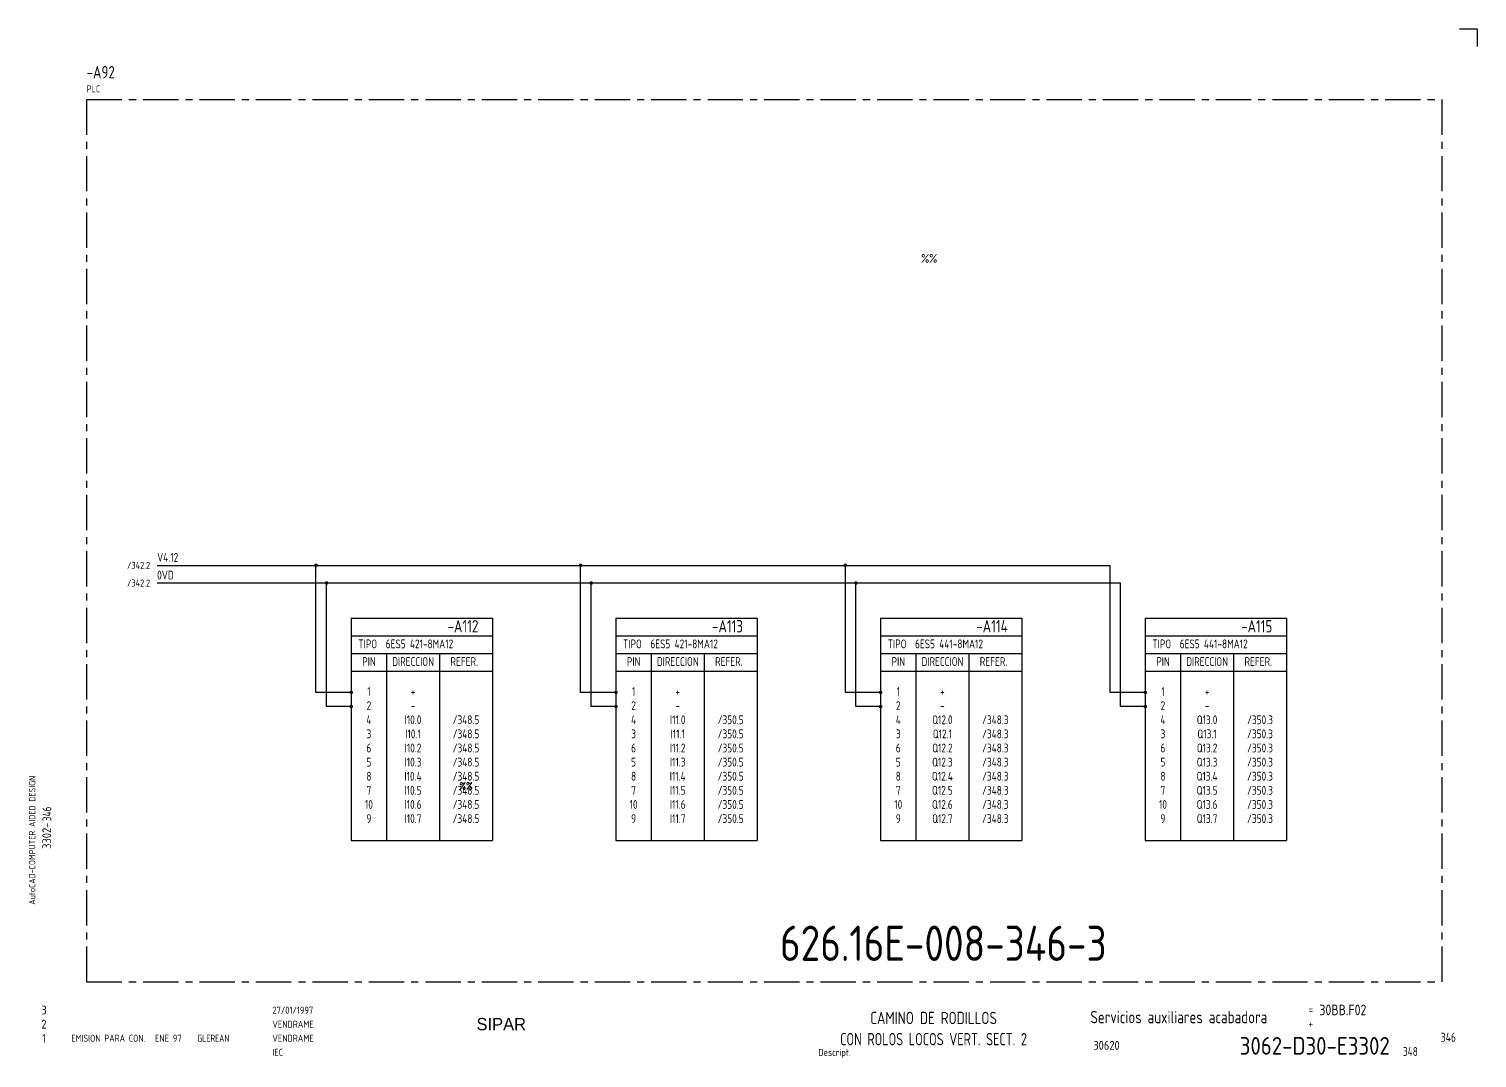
# Model space of a CAD drawing. Extents: x 10 to 1072, y 5 to 413.
# Drawn here: x 9.7 to 420, y 5.4 to 297 of the extents above; entities that cross this region are included whole.
import ezdxf
from ezdxf.enums import TextEntityAlignment as Align

# ---------------------------------------------------------------- set-up
doc = ezdxf.new("R2010")
doc.units = 0
doc.header["$LTSCALE"] = 8
doc.header["$MEASUREMENT"] = 0
doc.linetypes.add('CENTER', pattern=[2, 1.25, -0.25, 0.25, -0.25])
doc.layers.get('0').update_dxf_attribs({"linetype": 'CONTINUOUS'})
doc.layers.add('CART', color=7, linetype='CONTINUOUS')
doc.styles.add('DIN', font='DIN', dxfattribs={"width": 0.85})
doc.styles.add('SIMPLEX', font='SIMPLEX', dxfattribs={"width": 0.9})
doc.styles.add('UNIV', font='UNIV')

# ---------------------------------------------------------------- blocks, each defined once
blk = doc.blocks.new('WB-FG100')
at = {"layer": 'CART', "color": 1}
for p, q in [((415, 297), (420, 297)), ((420, 297), (420, 292))]:
    blk.add_line(p, q, dxfattribs=at)
at = {"layer": 'CART', "color": 1, "style": 'DIN', "width": 0.8}
blk.add_text('AutoCAD-COMPUTER AIDED DESIGN', height=1.8, rotation=90, dxfattribs=at).set_placement((11.47, 48.84))
at = {"layer": 'CART', "color": 3, "style": 'DIN', "width": 0.8}
for s, p in [('=', (372.24, 17.91)), ('+', (372.24, 13.87))]:
    blk.add_text(s, height=2.5, dxfattribs=at).set_placement(p)
at = {"layer": 'CART', "color": 7, "style": 'DIN', "width": 0.9}
blk.add_attdef('FILE', text='', height=2.5, rotation=90, dxfattribs=at).set_placement((15.95, 68.38), align=Align.CENTER)
for tag, p in [('MOD-3', (13.92, 19)), ('MOD-2', (13.92, 15)), ('MOD-1', (13.92, 11)), ('NR.COMMESSA', (315, 9))]:
    blk.add_attdef(tag, text='', height=2.5, dxfattribs=at).set_placement(p, align=Align.MIDDLE)
at = {"layer": 'CART', "color": 7, "style": 'DIN'}
for tag, width, p in [('REV-3', 0.9, (21.66, 19)), ('DATA-3', 0.9, (45.37, 19)), ('NOME-3', 0.9, (57.37, 19)), ('REV-2', 0.9, (21.66, 15)), ('DATA-2', 0.9, (45.37, 15)), ('NOME-2', 0.9, (57.37, 15)), ('REV-1', 0.9, (21.66, 11)), ('DATA-1', 0.9, (45.37, 11)), ('NOME-1', 0.7, (57.37, 11))]:
    blk.add_attdef(tag, text='', height=2, dxfattribs=dict(at, width=width)).set_placement(p, align=Align.MIDDLE_LEFT)
at = {"layer": 'CART', "color": 7, "style": 'DIN', "width": 0.9}
for tag, p, height in [('DATA', (78.64, 17.94), 2), ('ESECUTORE', (78.64, 13.97), 2), ('CONTROLLORE', (78.64, 9.99), 2), ('SEGUE', (398.93, 5.65), 2.8), ('NORMA', (78.64, 6.01), 2)]:
    blk.add_attdef(tag, p, '', height=height, dxfattribs=at)
at = {"layer": 'CART', "color": 2, "style": 'DIN', "width": 0.9}
for tag, p in [('TITOLO-1/3', (266.5, 18.23)), ('TITOLO-1/2', (266.5, 15.73)), ('TITOLO-2/3', (266.5, 13.18)), ('TITOLO-2/2', (266.5, 10.68)), ('TITOLO-3/3', (266.5, 8.13))]:
    blk.add_attdef(tag, text='', height=3.5, dxfattribs=at).set_placement(p, align=Align.MIDDLE)
at = {"layer": 'CART', "color": 3, "style": 'DIN', "width": 0.9}
blk.add_attdef('ASSIEME', text='', height=3.5, dxfattribs=at).set_placement((334, 17), align=Align.MIDDLE)
at = {"layer": 'CART', "color": 3, "style": 'DIN', "width": 0.85}
for tag, p in [('=', (375.33, 16.63)), ('+', (375.33, 12.76))]:
    blk.add_attdef(tag, text='', height=3, dxfattribs=at).set_placement(p, align=Align.BOTTOM_LEFT)
at = {"layer": 'CART', "color": 3, "style": 'DIN', "width": 0.9}
blk.add_attdef('FOGLIO', text='', height=2.8, dxfattribs=at).set_placement((414.2, 9.56), align=Align.RIGHT)
at = {"layer": 'CART', "color": 2, "style": 'DIN', "width": 0.9}
blk.add_attdef('DISEGNO', text='', height=5, dxfattribs=at).set_placement((395.27, 6.35), align=Align.RIGHT)
at = {"layer": 'CART', "color": 1, "style": 'DIN', "width": 0.9}
blk.add_attdef('TIPOLOGIA', (233.37, 6), '', height=2, dxfattribs=at)

msp = doc.modelspace()

# ---------------------------------------------------------------- linework, layer by layer
at = {"color": 3, "linetype": 'CENTER'}
for p, q in [((26, 277), (410, 277)), ((26, 277), (26, 27)), ((410, 277), (410, 27)), ((26, 27), (410, 27))]:
    msp.add_line(p, q, dxfattribs=at)
for p, q in [((46, 145), (316, 145)), ((91, 109), (91, 145.25)), ((166, 109), (166, 145)), ((241, 109), (241, 145)), ((316, 109), (316, 145)), ((319, 140), (46, 140)), ((94, 105), (94, 140.25)), ((169, 105), (169, 140)), ((244, 105), (244, 140)), ((319, 105), (319, 140)), ((101, 109), (91, 109)), ((176, 109), (166, 109)), ((251, 109), (241, 109)), ((326, 109), (316, 109)), ((101, 105), (94, 105)), ((176, 105), (169, 105)), ((251, 105), (244, 105)), ((326, 105), (319, 105))]:
    msp.add_line(p, q)
at = {"color": 3}
for p, q in [((101, 130), (101, 67)), ((101, 130), (141, 130)), ((141, 130), (141, 67)), ((176, 130), (216, 130)), ((176, 130), (176, 67)), ((216, 130), (216, 67)), ((251, 130), (291, 130)), ((251, 130), (251, 67)), ((291, 130), (291, 67)), ((326, 130), (366, 130)), ((326, 130), (326, 67)), ((366, 130), (366, 67)), ((101, 125), (141, 125)), ((176, 125), (216, 125)), ((251, 125), (291, 125)), ((326, 125), (366, 125)), ((101, 120), (141, 120)), ((111, 120), (111, 67)), ((126, 120), (126, 67)), ((176, 120), (216, 120)), ((186, 120), (186, 67)), ((201, 120), (201, 67)), ((251, 120), (291, 120)), ((261, 120), (261, 67)), ((276, 120), (276, 67)), ((326, 120), (366, 120)), ((336, 120), (336, 67)), ((351, 120), (351, 67)), ((101, 115), (141, 115)), ((176, 115), (216, 115)), ((251, 115), (291, 115)), ((326, 115), (366, 115)), ((101, 67), (141, 67)), ((176, 67), (216, 67)), ((251, 67), (291, 67)), ((326, 67), (366, 67))]:
    msp.add_line(p, q, dxfattribs=at)
at = {"const_width": 0.5}
for points in [[(90.75, 145, 1), (91.25, 145, 1)], [(165.75, 145, 1), (166.25, 145, 1)], [(240.75, 145, 1), (241.25, 145, 1)], [(93.75, 140, 1), (94.25, 140, 1)], [(168.75, 140, 1), (169.25, 140, 1)], [(243.75, 140, 1), (244.25, 140, 1)]]:
    msp.add_lwpolyline(points, format="xyb", close=True, dxfattribs=at)
at = {"linetype": 'Continuous', "const_width": 0.5}
for points in [[(100.75, 109, 1), (101.25, 109, 1)], [(175.75, 109, 1), (176.25, 109, 1)], [(250.75, 109, 1), (251.25, 109, 1)], [(325.75, 109, 1), (326.25, 109, 1)], [(100.75, 105, 1), (101.25, 105, 1)], [(175.75, 105, 1), (176.25, 105, 1)], [(250.75, 105, 1), (251.25, 105, 1)], [(325.75, 105, 1), (326.25, 105, 1)]]:
    msp.add_lwpolyline(points, format="xyb", close=True, dxfattribs=at)

# ---------------------------------------------------------------- block references
at = {"layer": 'CART'}
ref = msp.add_blockref('WB-FG100', (0, 0), dxfattribs=at)
ref.add_attrib('TIPOLOGIA', 'Descript.', (233.37, 6), dxfattribs={"color": 1, "height": 2, "style": 'DIN', "width": 0.9})
ref.add_attrib('ASSIEME', 'Servicios auxiliares acabadora', dxfattribs={"color": 3, "height": 3.5, "style": 'DIN', "width": 0.8}).set_placement((335.5, 17), align=Align.MIDDLE)
ref.add_attrib('=', '30BB.F02', dxfattribs={"color": 3, "height": 3, "style": 'DIN', "width": 0.85}).set_placement((375.33, 16.63), align=Align.BOTTOM_LEFT)
ref.add_attrib('NR.COMMESSA', '30620', dxfattribs={"color": 7, "height": 2.5, "style": 'DIN', "width": 0.9}).set_placement((315, 9), align=Align.MIDDLE)
ref.add_attrib('DISEGNO', '3062-D30-E3302', dxfattribs={"color": 2, "height": 5, "style": 'DIN', "width": 0.9}).set_placement((395.27, 6.35), align=Align.RIGHT)
ref.add_attrib('DATA', '27/01/1997', (78.64, 17.94), dxfattribs={"color": 7, "height": 2, "style": 'DIN', "width": 0.85})
ref.add_attrib('ESECUTORE', 'VENDRAME', (78.64, 13.97), dxfattribs={"color": 7, "height": 2, "style": 'DIN', "width": 0.85})
ref.add_attrib('CONTROLLORE', 'VENDRAME', (78.64, 9.99), dxfattribs={"color": 7, "height": 2, "style": 'DIN', "width": 0.85})
ref.add_attrib('NORMA', 'IEC', (78.64, 6.01), dxfattribs={"color": 7, "height": 2, "style": 'DIN', "width": 0.85})
ref.add_attrib('MOD-1', '1', dxfattribs={"color": 7, "height": 2.5, "style": 'DIN', "width": 0.9}).set_placement((13.92, 11), align=Align.MIDDLE)
ref.add_attrib('REV-1', 'EMISION PARA CON.', dxfattribs={"color": 7, "height": 2, "style": 'DIN', "width": 0.8}).set_placement((21.66, 11), align=Align.MIDDLE_LEFT)
ref.add_attrib('DATA-1', 'ENE 97', dxfattribs={"color": 7, "height": 2, "style": 'DIN', "width": 0.85}).set_placement((45.37, 11), align=Align.MIDDLE_LEFT)
ref.add_attrib('NOME-1', 'GLEREAN', dxfattribs={"color": 7, "height": 2, "style": 'DIN', "width": 0.7}).set_placement((57.37, 11), align=Align.MIDDLE_LEFT)
ref.add_attrib('MOD-2', '2', dxfattribs={"color": 7, "height": 2.5, "style": 'DIN', "width": 0.9}).set_placement((13.92, 15), align=Align.MIDDLE)
ref.add_attrib('MOD-3', '3', dxfattribs={"color": 7, "height": 2.5, "style": 'DIN', "width": 0.9}).set_placement((13.92, 19), align=Align.MIDDLE)
ref.add_attrib('FILE', '3302-', dxfattribs={"color": 7, "height": 2.5, "rotation": 90, "style": 'DIN', "width": 0.9}).set_placement((15.95, 68.38), align=Align.CENTER)

# ---------------------------------------------------------------- texts
at = {"color": 3, "style": 'DIN', "width": 0.8}
msp.add_text('-A92', height=3.5, dxfattribs=at).set_placement((26, 283))
at = {"style": 'DIN'}
for s, height, width, p in [('PLC', 2, 0.8, (26, 279)), ('%%', 2.5, 0.85, (262.5, 230.75)), ('V4.12', 2.5, 0.8, (46, 146)), ('0VD', 2.5, 0.8, (46, 141)), ('TIPO  6ES5 421-8MA12', 2.5, 0.8, (103, 121.5)), ('TIPO  6ES5 421-8MA12', 2.5, 0.8, (178, 121.5)), ('TIPO  6ES5 441-8MA12', 2.5, 0.8, (253, 121.5)), ('TIPO  6ES5 441-8MA12', 2.5, 0.8, (328, 121.5)), ('348', 2.5, 0.8, (399, 6))]:
    msp.add_text(s, height=height, dxfattribs=dict(at, width=width)).set_placement(p)
at = {"style": 'DIN', "width": 0.8}
for p in [(44, 144), (44, 139)]:
    msp.add_text('/342.2', height=2, dxfattribs=at).set_placement(p, align=Align.RIGHT)
at = {"color": 3, "style": 'DIN', "width": 0.8}
for s, height, p in [('-A112', 3.5, (137, 126)), ('-A113', 3.5, (212, 126)), ('-A114', 3.5, (287, 126)), ('-A115', 3.5, (362, 126)), ('346', 2.56, (414, 10))]:
    msp.add_text(s, height=height, dxfattribs=at).set_placement(p, align=Align.RIGHT)
at = {"style": 'DIN', "width": 0.8}
for s, p in [('PIN', (106, 116.5)), ('DIRECCION', (118.5, 116.5)), ('REFER.', (133, 116.5)), ('PIN', (181, 116.5)), ('DIRECCION', (193.5, 116.5)), ('REFER.', (208, 116.5)), ('PIN', (256, 116.5)), ('DIRECCION', (268.5, 116.5)), ('REFER.', (283, 116.5)), ('PIN', (331, 116.5)), ('DIRECCION', (343.5, 116.5)), ('REFER.', (358, 116.5)), ('1', (106, 108)), ('+', (118.5, 108)), ('1', (181, 108)), ('+', (193.5, 108)), ('1', (256, 108)), ('+', (268.5, 108)), ('1', (331, 108)), ('+', (343.5, 108)), ('2', (106, 104)), ('-', (118.5, 104)), ('2', (181, 104)), ('-', (193.5, 104)), ('2', (256, 104)), ('-', (268.5, 104)), ('2', (331, 104)), ('-', (343.5, 104)), ('4', (106, 100)), ('3', (106, 96)), ('I10.0', (118.5, 100)), ('I10.1', (118.5, 96)), ('/348.5', (133.5, 100)), ('/348.5', (133.5, 96)), ('4', (181, 100)), ('3', (181, 96)), ('I11.0', (193.5, 100)), ('I11.1', (193.5, 96)), ('/350.5', (208.5, 100)), ('/350.5', (208.5, 96)), ('4', (256, 100)), ('3', (256, 96)), ('Q12.0', (268.5, 100)), ('Q12.1', (268.5, 96)), ('/348.3', (283.5, 100)), ('/348.3', (283.5, 96)), ('4', (331, 100)), ('3', (331, 96)), ('Q13.0', (343.5, 100)), ('Q13.1', (343.5, 96)), ('/350.3', (358.5, 100)), ('/350.3', (358.5, 96)), ('6', (106, 92)), ('I10.2', (118.5, 92)), ('/348.5', (133.5, 92)), ('6', (181, 92)), ('I11.2', (193.5, 92)), ('/350.5', (208.5, 92)), ('6', (256, 92)), ('Q12.2', (268.5, 92)), ('/348.3', (283.5, 92)), ('6', (331, 92)), ('Q13.2', (343.5, 92)), ('/350.3', (358.5, 92)), ('5', (106, 88)), ('I10.3', (118.5, 88)), ('/348.5', (133.5, 88)), ('5', (181, 88)), ('I11.3', (193.5, 88)), ('/350.5', (208.5, 88)), ('5', (256, 88)), ('Q12.3', (268.5, 88)), ('/348.3', (283.5, 88)), ('5', (331, 88)), ('Q13.3', (343.5, 88)), ('/350.3', (358.5, 88)), ('8', (106, 84)), ('I10.4', (118.5, 84)), ('/348.5', (133.5, 84)), ('8', (181, 84)), ('I11.4', (193.5, 84)), ('/350.5', (208.5, 84)), ('8', (256, 84)), ('Q12.4', (268.5, 84)), ('/348.3', (283.5, 84)), ('8', (331, 84)), ('Q13.4', (343.5, 84)), ('/350.3', (358.5, 84)), ('7', (106, 80)), ('I10.5', (118.5, 80)), ('/348.5', (133.5, 80)), ('7', (181, 80)), ('I11.5', (193.5, 80)), ('/350.5', (208.5, 80)), ('7', (256, 80)), ('Q12.5', (268.5, 80)), ('/348.3', (283.5, 80)), ('7', (331, 80)), ('Q13.5', (343.5, 80)), ('/350.3', (358.5, 80)), ('10', (106, 76)), ('I10.6', (118.5, 76)), ('/348.5', (133.5, 76)), ('10', (181, 76)), ('I11.6', (193.5, 76)), ('/350.5', (208.5, 76)), ('10', (256, 76)), ('Q12.6', (268.5, 76)), ('/348.3', (283.5, 76)), ('10', (331, 76)), ('Q13.6', (343.5, 76)), ('/350.3', (358.5, 76)), ('9', (106, 72)), ('I10.7', (118.5, 72)), ('/348.5', (133.5, 72)), ('9', (181, 72)), ('I11.7', (193.5, 72)), ('/350.5', (208.5, 72)), ('9', (256, 72)), ('Q12.7', (268.5, 72)), ('/348.3', (283.5, 72)), ('9', (331, 72)), ('Q13.7', (343.5, 72)), ('/350.3', (358.5, 72))]:
    msp.add_text(s, height=2.5, dxfattribs=at).set_placement(p, align=Align.CENTER)
at = {"color": 7, "linetype": 'Continuous', "style": 'SIMPLEX', "width": 0.9}
msp.add_text('%%', height=2, dxfattribs=at).set_placement((133.5, 82.5), align=Align.MIDDLE)
at = {"style": 'DIN', "width": 0.8}
msp.add_text('346', height=2.5, rotation=90, dxfattribs=at).set_placement((16, 72.5))
at = {"color": 3, "style": 'DIN'}
for s, width, p in [('CAMINO DE RODILLOS', 0.8, (266, 15)), ('CON ROLOS LOCOS VERT. SECT. 2', 0.75, (266, 9))]:
    msp.add_text(s, height=3.5, dxfattribs=dict(at, width=width)).set_placement(p, align=Align.CENTER)
at = {"color": 2, "insert": (222.47, 42.92), "char_height": 10, "width": 111.0411, "attachment_point": 1, "style": 'DIN'}
msp.add_mtext('626.16E-008-346-3', dxfattribs=at)
at = {"layer": 'CART', "color": 2, "linetype": 'Continuous', "style": 'UNIV'}
msp.add_text('SIPAR', height=3.5, dxfattribs=at).set_placement((143.5, 13.25), align=Align.CENTER)

doc.saveas('drawing.dxf')
